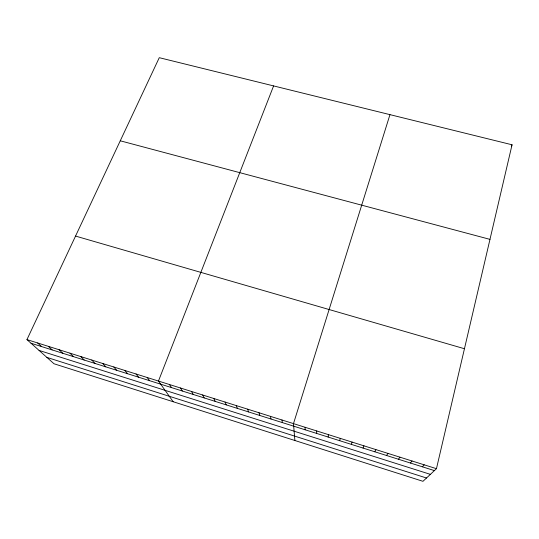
<?xml version="1.0" encoding="UTF-8"?>
<svg xmlns="http://www.w3.org/2000/svg" width="539" height="539" viewBox="0 0 539 539"><rect width="100%" height="100%" fill="white"/><g stroke="black" fill="none" stroke-linecap="round" stroke-linejoin="round"><path stroke-width="0.81" d="M316.602 433.403L316.75 430.951M328.13 437.048L328.46 434.643M339.718 440.707L340.23 438.355M436.455 468.687L512.05 144.782L159.274 57.686L26.95 339.604L54.015 363.764L422.967 481.314L436.455 468.687L26.95 339.604M351.354 444.379L352.055 442.081M389.96 114.645L293.492 423.62L294.88 440.504M273.596 85.917L158.459 381.06L173.194 401.737M363.05 448.071L363.94 445.827M511.37 146.264L512.05 144.782M374.8 451.783L375.878 449.593M386.611 455.509L387.878 453.373M398.476 459.255L399.931 457.173M410.395 463.021L412.045 460.993M422.374 466.801L424.22 464.827M120.264 140.794L489.971 239.37M75.541 236.075L464.45 348.733M31.026 343.242L434.407 470.601M39.064 350.417L430.391 474.36M46.866 357.384L426.504 477.999M37.629 342.966L41.557 346.57M48.362 346.348L52.142 349.905M59.135 349.75L62.773 353.267M69.969 353.16L73.452 356.636M80.85 356.589L84.178 360.025M91.778 360.039L94.958 363.427M102.76 363.502L105.785 366.843M113.796 366.978L116.66 370.28M124.886 370.475L127.588 373.729M136.023 373.985L138.57 377.199M147.214 377.509L149.599 380.682M169.428 384.516L171.49 387.588M180.444 387.986L182.344 391.018M191.513 391.476L193.252 394.46M202.63 394.979L204.207 397.923M213.801 398.503L215.216 401.393M225.026 402.04L226.272 404.883M236.304 405.597L237.382 408.394M247.637 409.168L248.54 411.917M259.016 412.753L259.751 415.454M270.457 416.357L271.016 419.012M281.944 419.982L282.335 422.589M305.094 427.279L305.128 429.785"/></g></svg>
